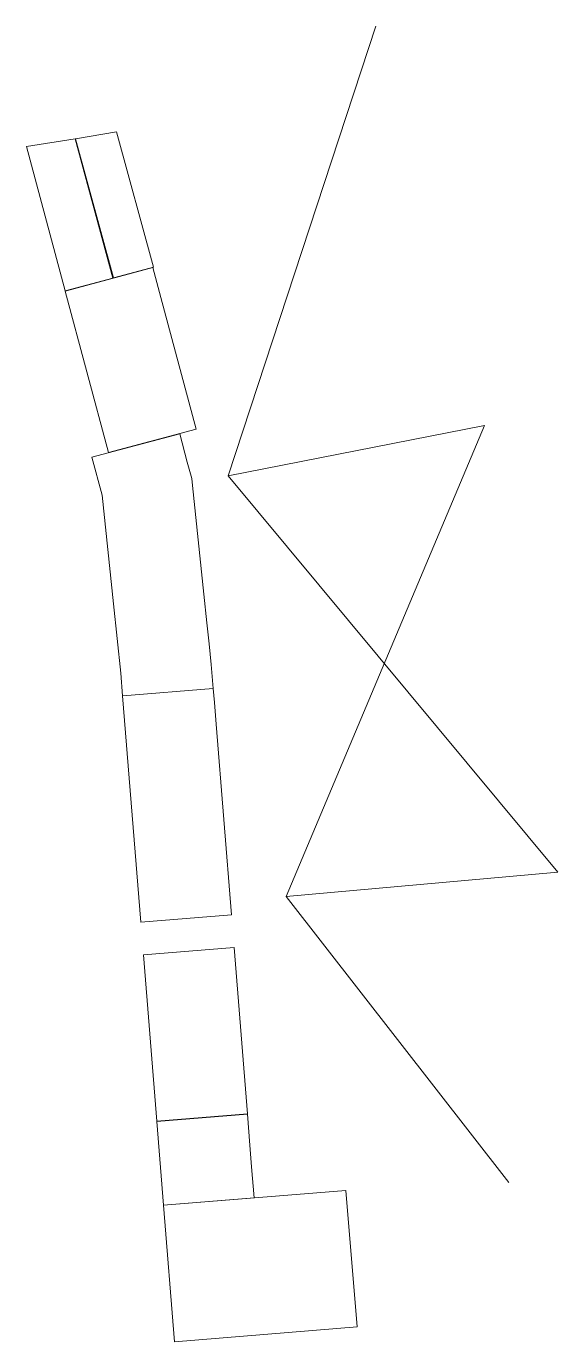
# Model space of a CAD drawing. Header units: metres. Extents: x 7516684 to 7516801, y 4692140 to 4692430.
import ezdxf

# ---------------------------------------------------------------- set-up
doc = ezdxf.new("R2010")
doc.units = ezdxf.units.M
doc.layers.add('objektet e zhvndosura', color=3, linetype='Continuous', lineweight=13)
doc.layers.add('rrejta', color=6, linetype='Continuous', lineweight=0)

msp = doc.modelspace()

# ---------------------------------------------------------------- linework, layer by layer
at = {"layer": 'objektet e zhvndosura', "linetype": 'Continuous', "flags": 128}
for points in [[(7516703.83, 4692406.52), (7516694.8, 4692405.03), (7516703.16, 4692374.37), (7516711.95, 4692376.76)], [(7516694.73, 4692405.02), (7516683.97, 4692403.29), (7516692.5, 4692371.51), (7516702.98, 4692374.32)], [(7516711.83, 4692376.65), (7516692.51, 4692371.46), (7516702.06, 4692335.92), (7516721.37, 4692341.11), (7516713.59, 4692370.08)], [(7516720.53, 4692328.7), (7516720.37, 4692330.2), (7516719.4, 4692333.8), (7516717.72, 4692340.07), (7516698.4, 4692334.89), (7516700.64, 4692326.54), (7516703.16, 4692302.63), (7516704.78, 4692287.33), (7516705.17, 4692282.4), (7516705.19, 4692282.4), (7516725.1, 4692284.01), (7516725.1, 4692283.99), (7516725.1, 4692283.99), (7516724.68, 4692289.29), (7516724.21, 4692293.79), (7516723.71, 4692298.46), (7516723.05, 4692304.73)], [(7516725.74, 4692276.12), (7516725.35, 4692280.9), (7516725.1, 4692283.99), (7516705.19, 4692282.4), (7516705.17, 4692282.4), (7516709.2, 4692232.56), (7516729.1, 4692234.17)], [(7516729.68, 4692226.95), (7516709.74, 4692225.33), (7516712.71, 4692188.7), (7516732.64, 4692190.31)], [(7516733.16, 4692183.46), (7516732.65, 4692190.26), (7516712.71, 4692188.65), (7516714.15, 4692170.26), (7516734.13, 4692171.87), (7516733.54, 4692178.67)], [(7516754.32, 4692173.46), (7516714.15, 4692170.21), (7516716.58, 4692140.18), (7516756.75, 4692143.43)]]:
    msp.add_lwpolyline(points, close=True, dxfattribs=at)
at = {"layer": 'rrejta'}
for p, q in [((7516784.78, 4692341.92), (7516741.19, 4692238.19)), ((7516741.19, 4692238.19), (7516800.92, 4692243.53)), ((7516790.18, 4692175.21), (7516741.19, 4692238.19))]:
    msp.add_line(p, q, dxfattribs=at)
at = {"layer": 'rrejta', "flags": 128}
for points in [[(7516760.93, 4692429.78), (7516728.38, 4692330.78)], [(7516728.38, 4692330.78), (7516784.78, 4692341.92)], [(7516800.92, 4692243.53), (7516728.38, 4692330.78)]]:
    msp.add_lwpolyline(points, dxfattribs=at)

doc.saveas('drawing.dxf')
